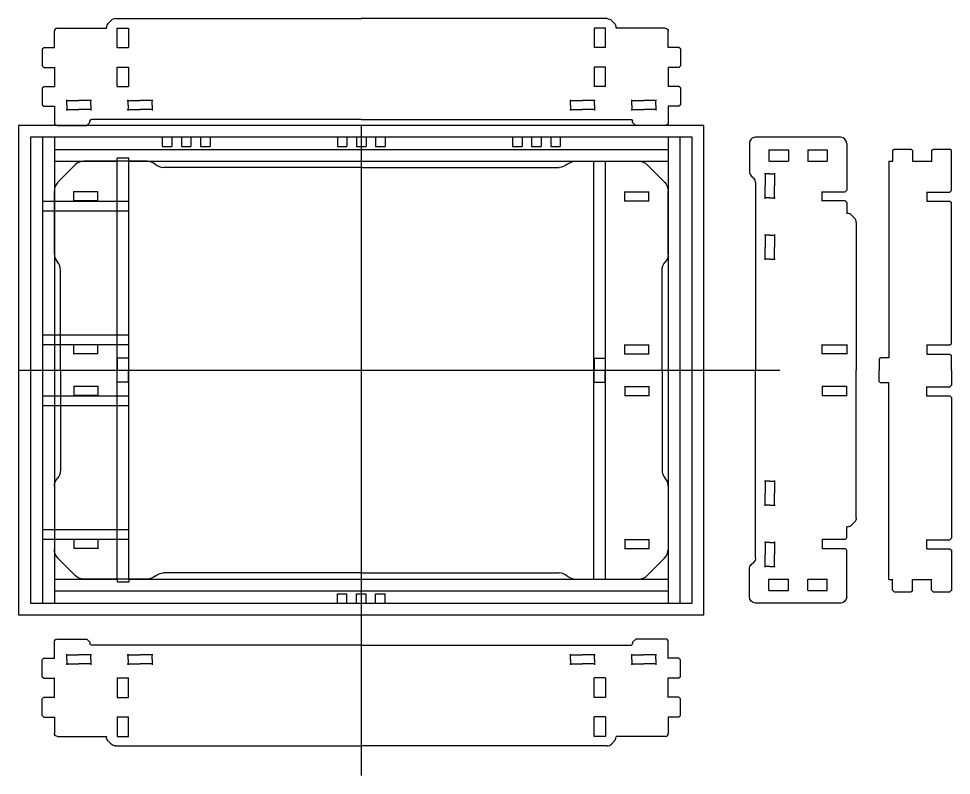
# Model space of a CAD drawing. Header units: inches. Extents: x 0.1 to 80.5, y -7.6 to 50.1.
# Drawn here: x 61.42 to 80.47, y -7.57 to 7.9 of the extents above; entities that cross this region are included whole.
import ezdxf

# ---------------------------------------------------------------- set-up
doc = ezdxf.new("R2010")
doc.units = ezdxf.units.IN
doc.header["$MEASUREMENT"] = 0

# ---------------------------------------------------------------- blocks, each defined once
blk = doc.blocks.new('TrayBottom_Quarter')
at = {"color": 0}
for p, q in [((-6.197, 3.843), (-5.843, 4.197)), ((-4.374, 4.27), (-5.666, 4.27)), ((0, 4.145), (-4.043, 4.145)), ((-6.27, 2.374), (-6.27, 3.666)), ((-5.38, 3.645), (-5.88, 3.645)), ((-5.875, 3.455), (-5.875, 3.65)), ((-5.385, 3.455), (-5.385, 3.65)), ((-5.38, 3.46), (-5.88, 3.46)), ((-6.145, 0), (-6.145, 2.043)), ((-5.38, 0.52), (-5.88, 0.52)), ((-5.875, 0.33), (-5.875, 0.525)), ((-5.385, 0.33), (-5.385, 0.525)), ((-5.38, 0.335), (-5.88, 0.335)), ((-4.75, 0.245), (-4.99, 0.245)), ((-4.985, 0.255), (-4.985, 0)), ((-4.755, 0.255), (-4.755, 0))]:
    blk.add_line(p, q, dxfattribs=at)
for centre, start, end in [((-5.666, 4.02), 90, 135), ((-4.374, 4.02), 48.5904, 90), ((-4.043, 4.395), 228.5904, 270), ((-6.02, 3.666), 135, 180), ((-6.02, 2.374), 180, 221.4096), ((-6.395, 2.043), 0, 41.4096)]:
    blk.add_arc(centre, 0.25, start, end, dxfattribs=at)
blk = doc.blocks.new('TrayBottom_Full')
at = {"color": 1}
blk.add_blockref('TrayBottom_Quarter', (0, 0), dxfattribs=at)
at = {"color": 1, "xscale": -1}
blk.add_blockref('TrayBottom_Quarter', (0, 0), dxfattribs=at)
at = {"color": 1, "xscale": -1, "rotation": 180}
blk.add_blockref('TrayBottom_Quarter', (0, 0), dxfattribs=at)
at = {"color": 1, "rotation": 180}
blk.add_blockref('TrayBottom_Quarter', (0, 0), dxfattribs=at)
blk = doc.blocks.new('TrayPlan')
at = {"color": 40, "true_color": 0xf8d731}
for p, q in [((-6.51, 4.76), (-6.51, -4.76)), ((-6.27, 4.76), (-6.27, -4.76)), ((6.27, 4.76), (6.27, -4.76)), ((6.51, 4.76), (6.51, -4.76)), ((-6.27, 4.51), (6.27, 4.51)), ((-6.27, 4.27), (-4.99, 4.27)), ((-4.99, -4.27), (-4.99, 4.27)), ((-4.75, -4.27), (-4.75, 4.27)), ((-4.75, 4.27), (6.27, 4.27)), ((4.75, -4.27), (4.75, 4.27)), ((4.99, -4.27), (4.99, 4.27)), ((-6.51, 3.455), (-4.75, 3.455)), ((-6.51, 3.26), (-4.75, 3.26)), ((-6.51, 0.72), (-4.75, 0.72)), ((-6.51, 0.525), (-4.75, 0.525)), ((-6.51, -0.525), (-4.75, -0.525)), ((-6.51, -0.72), (-4.75, -0.72)), ((-6.51, -3.26), (-4.75, -3.26)), ((-6.51, -3.455), (-4.75, -3.455)), ((-6.27, -4.27), (-4.99, -4.27)), ((-4.75, -4.27), (6.27, -4.27)), ((-6.27, -4.51), (6.27, -4.51))]:
    blk.add_line(p, q, dxfattribs=at)
at = {"color": 30, "true_color": 0xf8991e}
for p, q in [((6.51, 4.76), (6.27, 4.76)), ((-4.75, 4.3325), (-4.99, 4.3325)), ((-4.99, 4.27), (-4.99, 4.3325)), ((-4.75, 4.27), (-4.75, 4.3325)), ((-4.99, -4.27), (-4.99, -4.3325)), ((-4.75, -4.3325), (-4.99, -4.3325)), ((-4.75, -4.27), (-4.75, -4.3325))]:
    blk.add_line(p, q, dxfattribs=at)
blk = doc.blocks.new('BraceHole_Quarter')
at = {"color": 30, "true_color": 0xf8991e}
for p, q in [((-0.260625, 0.0925), (0, 0.0925)), ((-0.245, 0), (-0.245, 0.108125))]:
    blk.add_line(p, q, dxfattribs=at)
blk = doc.blocks.new('BraceHole')
blk.add_blockref('BraceHole_Quarter', (0, 0))
at = {"xscale": -1, "rotation": 180}
blk.add_blockref('BraceHole_Quarter', (0, 0), dxfattribs=at)
at = {"xscale": -1}
blk.add_blockref('BraceHole_Quarter', (0, 0), dxfattribs=at)
at = {"rotation": 180}
blk.add_blockref('BraceHole_Quarter', (0, 0), dxfattribs=at)
blk = doc.blocks.new('BraceHoles')
for p in [(0.5, 0), (1.75, 0)]:
    blk.add_blockref('BraceHole', p)
blk = doc.blocks.new('InternalBox_Back')
for p, q in [((-5.205, -0.01), (-5.205, 0.001)), ((-5.168, 0.089), (-5.109, 0.148)), ((-5.021, 0.185), (0, 0.185)), ((-6.27, -0.408), (-6.27, -0.072)), ((-6.208, -0.01), (-5.205, -0.01)), ((-4.985, -0.01), (-4.755, -0.01)), ((-6.52, -0.434), (-6.52, -0.78)), ((-4.985, -0.408), (-4.755, -0.408)), ((-6.27, -0.806), (-6.27, -1.204)), ((-4.985, -0.806), (-4.755, -0.806)), ((-6.52, -1.23), (-6.52, -1.576)), ((-4.985, -1.204), (-4.755, -1.204)), ((-6.27, -1.602), (-6.27, -1.938)), ((0, -1.875), (-5.512, -1.875)), ((-6.208, -2), (-5.605, -2))]:
    blk.add_line(p, q)
at = {"color": 240, "true_color": 0xed1f24}
for p, q in [((-4.985, -0.408), (-4.985, -0.01)), ((-4.755, -0.01), (-4.755, -0.408)), ((-6.52, -0.434), (-6.489, -0.403)), ((-6.489, -0.403), (-6.27, -0.403)), ((-6.52, -0.78), (-6.489, -0.811)), ((-6.489, -0.811), (-6.27, -0.811)), ((-4.985, -1.204), (-4.985, -0.806)), ((-4.755, -0.806), (-4.755, -1.204)), ((-6.52, -1.23), (-6.489, -1.199)), ((-6.489, -1.199), (-6.27, -1.199)), ((-6.52, -1.576), (-6.489, -1.607)), ((-6.489, -1.607), (-6.27, -1.607))]:
    blk.add_line(p, q, dxfattribs=at)
at = {"color": 30, "true_color": 0xf8991e}
for p, q in [((-5.605, -2), (-5.543, -1.938)), ((-5.543, -1.938), (-5.543, -1.906))]:
    blk.add_line(p, q, dxfattribs=at)
for centre, radius, start, end in [((-5.08, 0.001), 0.125, 135, 180), ((-5.021, 0.06), 0.125, 90, 135), ((-6.208, -0.072), 0.0625, 90, 180), ((-6.208, -1.938), 0.0625, 180, 270)]:
    blk.add_arc(centre, radius, start, end)
blk.add_arc((-5.512, -1.906), 0.0312, 90, 180, dxfattribs=at)
blk.add_blockref('BraceHoles', (-6.27, -1.582))
blk = doc.blocks.new('InnerTray_Back')
blk.add_blockref('InternalBox_Back', (0.4875, 0.1875))
at = {"xscale": -1}
blk.add_blockref('InternalBox_Back', (0.4875, 0.1875), dxfattribs=at)
blk = doc.blocks.new('InteriorBox_Side')
for p, q in [((-3.168, 2.089), (-3.109, 2.148)), ((-3.021, 2.185), (0, 2.185)), ((-4.635, 1.99), (-3.676, 1.99)), ((-3.46, 1.959), (-3.429, 1.99)), ((-3.429, 1.99), (-3.205, 1.99)), ((-3.205, 2.001), (-3.205, 1.99)), ((-0.525, 1.99), (-0.33, 1.99)), ((-4.76, 1.865), (-4.76, 0.125)), ((-4.505, 1.592), (-4.275, 1.592)), ((-3.455, 1.49), (-3.65, 1.49)), ((-0.33, 1.49), (-0.525, 1.49)), ((-4.505, 1.194), (-4.275, 1.194)), ((-4.505, 0.796), (-4.275, 0.796)), ((-4.505, 0.398), (-4.275, 0.398)), ((-4.635, 0), (-4.062, 0)), ((-3.973, 0.037), (-3.922, 0.088)), ((-3.833, 0.125), (0, 0.125))]:
    blk.add_line(p, q)
at = {"color": 240, "true_color": 0xed1f24}
for p, q in [((-3.645, 1.959), (-3.676, 1.99)), ((-3.645, 1.49), (-3.645, 1.959)), ((-3.46, 1.959), (-3.46, 1.49)), ((-0.52, 1.49), (-0.52, 1.99)), ((-0.335, 1.99), (-0.335, 1.49)), ((-4.505, 1.194), (-4.505, 1.592)), ((-4.275, 1.194), (-4.275, 1.592)), ((-4.505, 0.398), (-4.505, 0.796)), ((-4.275, 0.398), (-4.275, 0.796))]:
    blk.add_line(p, q, dxfattribs=at)
for centre, start, end in [((-3.021, 2.06), 90, 135), ((-4.635, 1.865), 90, 180), ((-3.08, 2.001), 135, 180), ((-4.635, 0.125), 180, 270), ((-4.062, 0.125), 270, 315), ((-3.833, 0), 90, 135)]:
    blk.add_arc(centre, 0.125, start, end)
blk.add_blockref('BraceHoles', (-4.265, 0.418))
blk = doc.blocks.new('InnerTray_Side')
blk.add_blockref('InteriorBox_Side', (0, -0.125))
at = {"xscale": -1}
blk.add_blockref('InteriorBox_Side', (0, -0.125), dxfattribs=at)
blk = doc.blocks.new('DiceDivider_Half')
for p, q in [((-4.494, -0.201), (-4.525, -0.232)), ((-4.525, -0.573), (-4.525, -0.232)), ((-3.676, -0.201), (-4.494, -0.201)), ((-0.551, -0.201), (-3.429, -0.201)), ((0, -0.201), (-0.304, -0.201)), ((-4.275, -0.997), (-4.275, -0.599)), ((-3.65, -0.701), (-3.455, -0.701)), ((-0.525, -0.701), (-0.33, -0.701)), ((-4.525, -1.369), (-4.525, -1.023)), ((-4.275, -1.481), (-4.275, -1.395)), ((-4.275, -1.481), (-0.255, -1.481)), ((-0.224, -1.676), (0, -1.676))]:
    blk.add_line(p, q)
at = {"color": 240, "true_color": 0xed1f24}
for p, q in [((-3.645, -0.232), (-3.676, -0.201)), ((-3.645, -0.701), (-3.645, -0.232)), ((-3.46, -0.232), (-3.429, -0.201)), ((-3.46, -0.701), (-3.46, -0.232)), ((-0.52, -0.232), (-0.551, -0.201)), ((-0.52, -0.701), (-0.52, -0.232)), ((-0.335, -0.232), (-0.304, -0.201)), ((-0.335, -0.701), (-0.335, -0.232)), ((-4.494, -0.604), (-4.525, -0.573)), ((-4.494, -0.604), (-4.275, -0.604)), ((-4.494, -0.992), (-4.525, -1.023)), ((-4.494, -0.992), (-4.275, -0.992)), ((-4.494, -1.4), (-4.525, -1.369)), ((-4.494, -1.4), (-4.275, -1.4)), ((-0.255, -1.481), (-0.255, -1.645)), ((-0.224, -1.676), (-0.255, -1.645))]:
    blk.add_line(p, q, dxfattribs=at)
blk = doc.blocks.new('DiceDivider_Full')
at = {"color": 30, "true_color": 0xf8991e}
blk.add_blockref('DiceDivider_Half', (0, 0.201), dxfattribs=at)
at = {"color": 30, "true_color": 0xf8991e, "xscale": -1}
blk.add_blockref('DiceDivider_Half', (0, 0.201), dxfattribs=at)

msp = doc.modelspace()

# ---------------------------------------------------------------- linework, layer by layer
at = {"color": 30, "true_color": 0xf8991e}
for p, q in [((68.416, 5.713), (68.416, -7.569)), ((64.351, 5.473), (64.351, 5.286)), ((64.546, 5.473), (64.546, 5.286)), ((64.741, 5.473), (64.741, 5.286)), ((64.936, 5.473), (64.936, 5.286)), ((65.131, 5.473), (65.131, 5.286)), ((65.326, 5.473), (65.326, 5.286)), ((67.929, 5.473), (67.929, 5.286)), ((68.124, 5.473), (68.124, 5.286)), ((68.319, 5.473), (68.319, 5.286)), ((68.514, 5.473), (68.514, 5.286)), ((68.709, 5.473), (68.709, 5.286)), ((68.904, 5.473), (68.904, 5.286)), ((71.506, 5.473), (71.506, 5.286)), ((71.701, 5.473), (71.701, 5.286)), ((71.896, 5.473), (71.896, 5.286)), ((72.091, 5.473), (72.091, 5.286)), ((72.286, 5.473), (72.286, 5.286)), ((72.481, 5.473), (72.481, 5.286)), ((64.351, 5.286), (64.546, 5.286)), ((64.741, 5.286), (64.936, 5.286)), ((65.131, 5.286), (65.326, 5.286)), ((67.929, 5.286), (68.124, 5.286)), ((68.319, 5.286), (68.514, 5.286)), ((68.709, 5.286), (68.904, 5.286)), ((71.506, 5.286), (71.701, 5.286)), ((71.896, 5.286), (72.091, 5.286)), ((72.286, 5.286), (72.481, 5.286)), ((67.929, -4.047), (67.929, -3.859)), ((67.929, -3.859), (68.124, -3.859)), ((68.124, -4.047), (68.124, -3.859)), ((68.319, -4.047), (68.319, -3.859)), ((68.319, -3.859), (68.514, -3.859)), ((68.514, -4.047), (68.514, -3.859)), ((68.709, -4.047), (68.709, -3.859)), ((68.709, -3.859), (68.904, -3.859)), ((68.904, -4.047), (68.904, -3.859))]:
    msp.add_line(p, q, dxfattribs=at)
at = {"color": 40, "true_color": 0xf8d731}
msp.add_line((61.416, 0.713), (76.968, 0.713), dxfattribs=at)
at = {"color": 30, "true_color": 0xf8991e}
for points in [[(61.416, -4.287), (75.416, -4.287), (75.416, 5.713), (61.416, 5.713)], [(61.656, -4.047), (75.176, -4.047), (75.176, 5.473), (61.656, 5.473)]]:
    msp.add_lwpolyline(points, close=True, dxfattribs=at)

# ---------------------------------------------------------------- block references
msp.add_blockref('InnerTray_Back', (67.929, 7.526))
for name in ['TrayPlan', 'TrayBottom_Full']:
    msp.add_blockref(name, (68.416, 0.713), dxfattribs=at)
at = {"rotation": 270}
msp.add_blockref('InnerTray_Side', (76.469, 0.713), dxfattribs=at)
at = {"color": 30, "true_color": 0xf8991e, "rotation": 270}
msp.add_blockref('DiceDivider_Full', (80.47, 0.708), dxfattribs=at)
at = {"xscale": -1, "rotation": 180}
msp.add_blockref('InnerTray_Back', (67.929, -6.595), dxfattribs=at)

doc.saveas('drawing.dxf')
